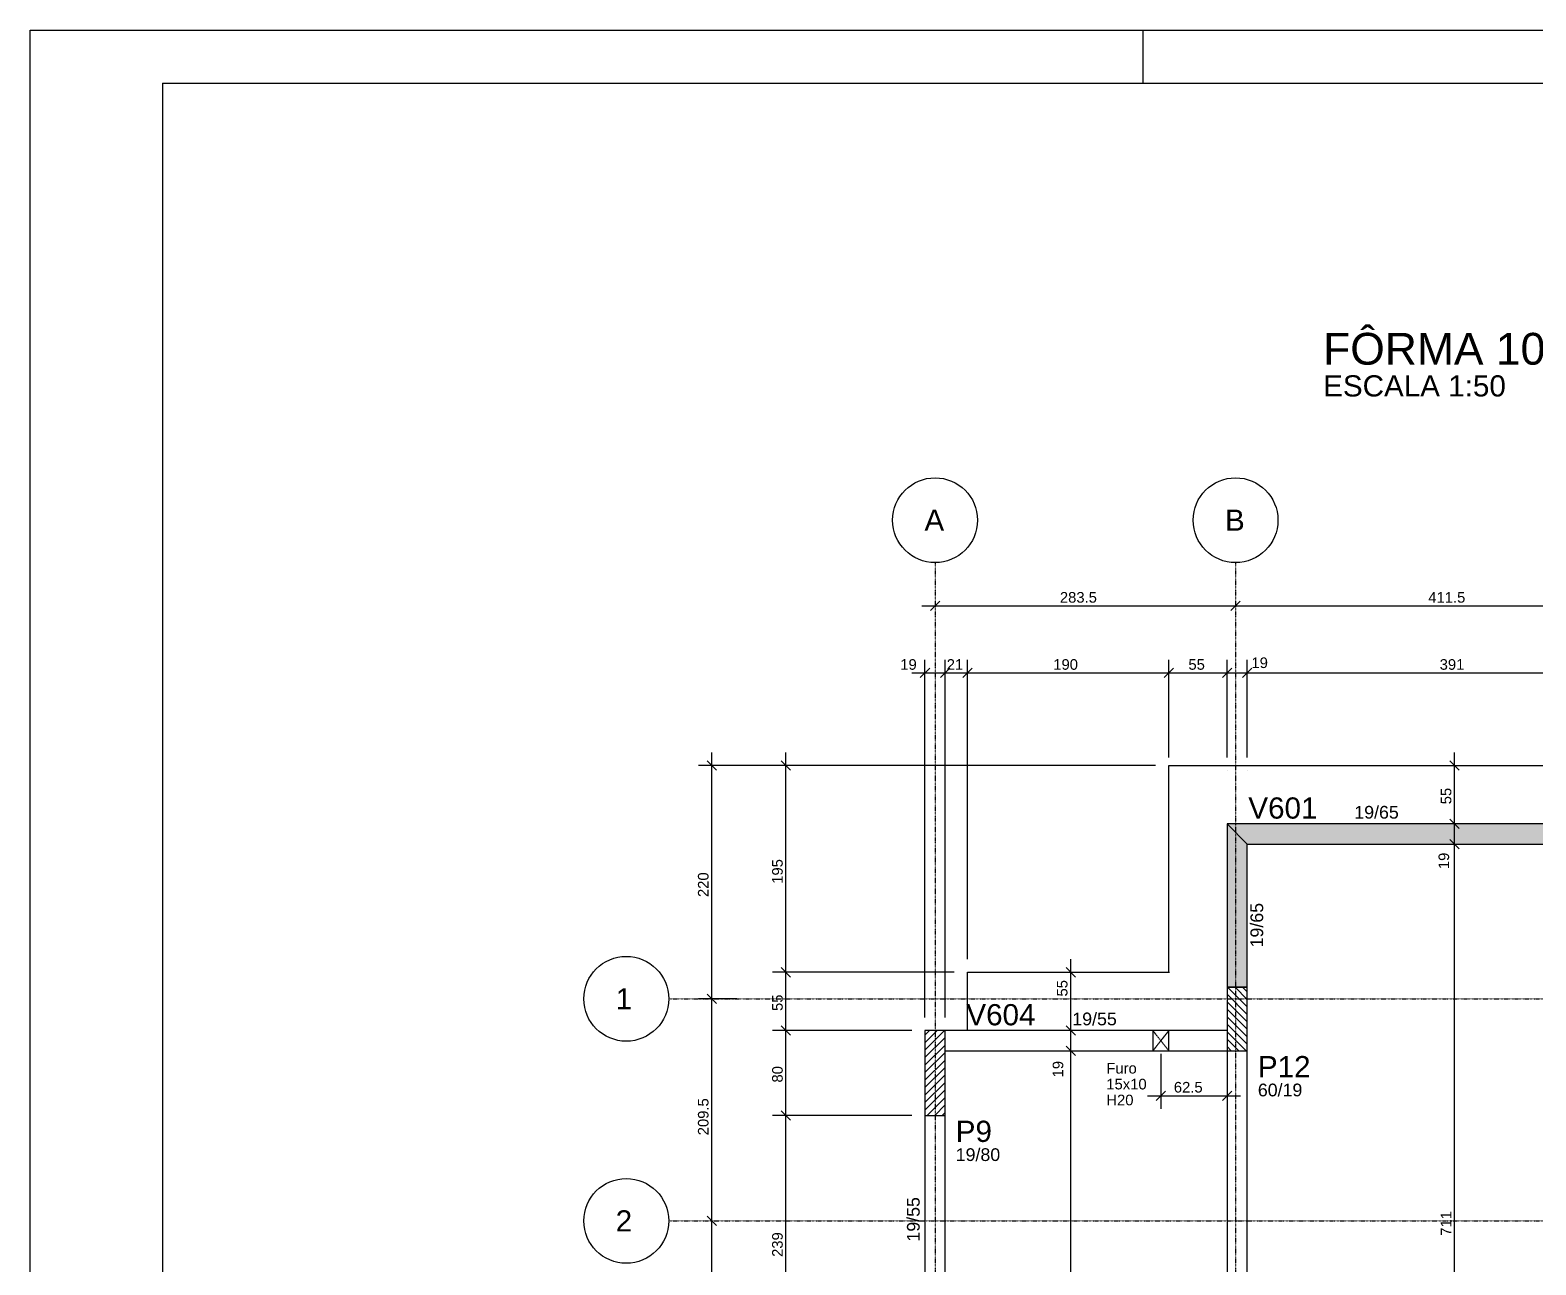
# Model space of a CAD drawing. Extents: x 37185 to 43130, y -8131 to -3926.
# Drawn here: x 37185 to 38605, y -5091 to -3926 of the extents above; entities that cross this region are included whole.
import ezdxf

# ---------------------------------------------------------------- set-up
doc = ezdxf.new("R2010")
doc.units = 0
doc.header["$MEASUREMENT"] = 0
doc.linetypes.add('ESTILO_TQS_0001', pattern=[1, 0.7, -0.3])
doc.linetypes.add('ESTILO_TQS_0004', pattern=[1.12, 0.5, -0.2, 0.01, -0.2, 0.01, -0.2])
for name, color, linetype in [('20', 7, 'CONTINUOUS'), ('21', 5, 'CONTINUOUS'), ('32', 7, 'CONTINUOUS'), ('35', 7, 'CONTINUOUS'), ('37', 4, 'CONTINUOUS'), ('39', 74, 'CONTINUOUS'), ('42', 3, 'CONTINUOUS'), ('43', 3, 'CONTINUOUS'), ('45', 2, 'CONTINUOUS'), ('46', 2, 'CONTINUOUS'), ('50', 5, 'CONTINUOUS'), ('51', 5, 'CONTINUOUS'), ('53', 242, 'CONTINUOUS'), ('54', 242, 'CONTINUOUS'), ('56', 51, 'CONTINUOUS'), ('70', 160, 'CONTINUOUS'), ('75', 9, 'CONTINUOUS'), ('80', 6, 'CONTINUOUS'), ('82', 252, 'CONTINUOUS')]:
    doc.layers.add(name, color=color, linetype=linetype)
doc.styles.add('TQS_ARIAL', font='arial.ttf')

msp = doc.modelspace()

# ---------------------------------------------------------------- linework, layer by layer
at = {"layer": '20', "linetype": 'Continuous'}
for p, q in [((37184.54, -8131.33), (37184.54, -3926.33)), ((37184.54, -3926.33), (43129.54, -3926.33)), ((38234.54, -3976.33), (38234.54, -3926.33))]:
    msp.add_line(p, q, dxfattribs=at)
at = {"layer": '21', "linetype": 'Continuous'}
for q in [(43079.54, -3976.33), (37309.54, -8081.33)]:
    msp.add_line((37309.54, -3976.33), q, dxfattribs=at)
at = {"layer": '37', "linetype": 'Continuous'}
for points in [[(38313.69, -4675.18), (38313.69, -4829.18)], [(38742.69, -4675.18), (38313.69, -4675.18)], [(38332.69, -4829.18), (38332.69, -4694.18)], [(38332.69, -4694.18), (38723.69, -4694.18)], [(38313.69, -4870.18), (38047.69, -4870.18)], [(38047.69, -4889.18), (38313.69, -4889.18)], [(38313.69, -4889.18), (38313.69, -5310.68)], [(38332.69, -5317.68), (38332.69, -4889.18)], [(38028.69, -4950.18), (38028.69, -5189.18)], [(38047.69, -5189.18), (38047.69, -4950.18)]]:
    msp.add_lwpolyline(points, dxfattribs=at)
at = {"layer": '39', "linetype": 'Continuous'}
for p, q in [((38314.13, -4829.18), (38332.69, -4847.74)), ((38321.2, -4829.18), (38332.69, -4840.67)), ((38328.27, -4829.18), (38332.69, -4833.6)), ((38313.69, -4835.82), (38332.69, -4854.82)), ((38313.69, -4842.89), (38332.69, -4861.89)), ((38313.69, -4849.96), (38332.69, -4868.96)), ((38313.69, -4857.03), (38332.69, -4876.03)), ((38028.69, -4888.62), (38047.13, -4870.18)), ((38028.69, -4881.55), (38040.06, -4870.18)), ((38028.69, -4874.48), (38032.99, -4870.18)), ((38313.69, -4864.1), (38332.69, -4883.1)), ((38313.69, -4871.17), (38331.7, -4889.18)), ((38028.69, -4895.69), (38047.69, -4876.69)), ((38028.69, -4902.76), (38047.69, -4883.76)), ((38313.69, -4878.24), (38324.63, -4889.18)), ((38313.69, -4885.31), (38317.56, -4889.18)), ((38028.69, -4909.83), (38047.69, -4890.83)), ((38028.69, -4916.9), (38047.69, -4897.9)), ((38028.69, -4923.97), (38047.69, -4904.97)), ((38028.69, -4931.04), (38047.69, -4912.04)), ((38028.69, -4938.12), (38047.69, -4919.12)), ((38028.69, -4945.19), (38047.69, -4926.19)), ((38030.77, -4950.18), (38047.69, -4933.26)), ((38037.84, -4950.18), (38047.69, -4940.33)), ((38044.92, -4950.18), (38047.69, -4947.4))]:
    msp.add_line(p, q, dxfattribs=at)
for points in [[(38332.69, -4889.18), (38332.69, -4829.18), (38313.69, -4829.18), (38313.69, -4889.18), (38332.69, -4889.18)], [(38028.69, -4950.18), (38047.69, -4950.18), (38047.69, -4870.18), (38028.69, -4870.18), (38028.69, -4950.18)]]:
    msp.add_lwpolyline(points, dxfattribs=at)
at = {"layer": '50', "linetype": 'Continuous'}
for centre in [(38038.19, -4388.65), (38321.69, -4388.65), (37746.92, -4840.18), (37746.92, -5049.68)]:
    msp.add_circle(centre, 40, dxfattribs=at)
at = {"layer": '53', "linetype": 'ESTILO_TQS_0001'}
msp.add_lwpolyline([(38251.2, -4879.68), (38243.7, -4889.18), (38258.7, -4889.18), (38251.2, -4879.68), (38258.7, -4889.18), (38258.7, -4870.18), (38251.2, -4879.68), (38258.7, -4870.18), (38243.7, -4870.18), (38251.2, -4879.68), (38243.7, -4870.18), (38243.7, -4889.18), (38251.2, -4879.68)], dxfattribs=at)
at = {"layer": '56', "linetype": 'Continuous'}
for points in [[(38332.69, -4694.18), (38313.69, -4675.18), (38313.69, -4829.08), (38332.69, -4829.08), (38332.69, -4694.18)], [(38332.69, -4694.18), (38723.69, -4694.18), (38742.69, -4675.18), (38313.69, -4675.18), (38332.69, -4694.18)]]:
    msp.add_lwpolyline(points, dxfattribs=at)
for points in [[(38332.69, -4694.18), (38313.69, -4675.18), (38313.69, -4829.08)], [(38332.69, -4694.18), (38742.69, -4675.18), (38313.69, -4675.18)], [(38332.69, -4694.18), (38313.69, -4675.18), (38332.69, -4694.18)], [(38332.69, -4694.18), (38723.69, -4694.18), (38742.69, -4675.18)], [(38332.69, -4694.18), (38313.69, -4829.08), (38332.69, -4829.08)], [(38332.69, -4694.18), (38332.69, -4829.08), (38332.69, -4694.18)]]:
    msp.add_solid(points, dxfattribs=at)
at = {"layer": '70', "linetype": 'ESTILO_TQS_0004'}
for p, q in [((38038.19, -4428.65), (38038.19, -6344.57)), ((38321.69, -4428.65), (38321.69, -6344.57)), ((37786.92, -4840.18), (40085.57, -4840.18)), ((37786.92, -5049.68), (40085.57, -5049.68))]:
    msp.add_line(p, q, dxfattribs=at)
at = {"layer": '75', "linetype": 'Continuous'}
for p, q in [((38025.69, -4469.46), (38334.19, -4469.46)), ((38033.77, -4473.87), (38042.61, -4465.04)), ((38038.19, -4469.46), (38038.19, -4469.46)), ((38309.19, -4469.46), (38745.69, -4469.46)), ((38317.27, -4473.87), (38326.11, -4465.04)), ((38317.27, -4473.87), (38326.11, -4465.04)), ((38321.69, -4469.46), (38321.69, -4469.46)), ((38321.69, -4469.46), (38321.69, -4469.46)), ((38024.27, -4537.18), (38033.11, -4528.34)), ((38028.69, -4857.68), (38028.69, -4520.26)), ((38043.27, -4537.18), (38052.11, -4528.34)), ((38043.27, -4537.18), (38052.11, -4528.34)), ((38047.69, -4857.68), (38047.69, -4520.26)), ((38047.69, -4857.68), (38047.69, -4520.26)), ((38064.27, -4537.18), (38073.11, -4528.34)), ((38064.27, -4537.18), (38073.11, -4528.34)), ((38068.69, -4802.68), (38068.69, -4520.26)), ((38068.69, -4802.68), (38068.69, -4520.26)), ((38254.27, -4537.18), (38263.11, -4528.34)), ((38254.27, -4537.18), (38263.11, -4528.34)), ((38258.69, -4612.68), (38258.69, -4520.26)), ((38258.69, -4607.68), (38258.69, -4520.26)), ((38309.27, -4537.18), (38318.11, -4528.34)), ((38309.27, -4537.18), (38318.11, -4528.34)), ((38313.69, -4612.68), (38313.69, -4520.26)), ((38313.69, -4612.68), (38313.69, -4520.26)), ((38328.27, -4537.18), (38337.11, -4528.34)), ((38328.27, -4537.18), (38337.11, -4528.34)), ((38332.69, -4612.68), (38332.69, -4520.26)), ((38332.69, -4612.68), (38332.69, -4520.26)), ((38016.19, -4532.76), (38060.19, -4532.76)), ((38035.19, -4532.76), (38081.19, -4532.76)), ((38056.19, -4532.76), (38271.19, -4532.76)), ((38246.19, -4532.76), (38326.19, -4532.76)), ((38301.19, -4532.76), (38345.19, -4532.76)), ((38320.19, -4532.76), (38736.19, -4532.76)), ((37831.92, -4624.6), (37823.08, -4615.76)), ((37827.5, -4852.68), (37827.5, -4607.68)), ((37901.91, -4624.6), (37893.07, -4615.76)), ((37897.49, -4827.68), (37897.49, -4607.68)), ((38532.61, -4624.6), (38523.77, -4615.76)), ((38528.19, -4687.68), (38528.19, -4607.68)), ((38246.19, -4620.18), (37815, -4620.18)), ((38246.19, -4620.18), (37884.99, -4620.18)), ((38258.69, -4620.18), (38258.69, -4620.18)), ((38258.69, -4620.18), (38258.69, -4620.18)), ((38258.69, -4620.18), (38258.69, -4620.18)), ((38258.69, -4625.18), (38258.69, -4625.18)), ((38313.69, -4625.18), (38313.69, -4625.18)), ((38313.69, -4625.18), (38313.69, -4625.18)), ((38332.69, -4625.18), (38332.69, -4625.18)), ((38332.69, -4625.18), (38332.69, -4625.18)), ((38528.19, -4620.18), (38528.19, -4620.18)), ((38532.61, -4679.6), (38523.77, -4670.76)), ((38532.61, -4679.6), (38523.77, -4670.76)), ((38528.19, -4706.68), (38528.19, -4662.68)), ((38528.19, -4675.18), (38528.19, -4675.18)), ((38528.19, -4675.18), (38528.19, -4675.18)), ((38528.19, -5417.68), (38528.19, -4681.68)), ((38532.61, -4698.6), (38523.77, -4689.76)), ((38532.61, -4698.6), (38523.77, -4689.76)), ((38528.19, -4694.18), (38528.19, -4694.18)), ((38528.19, -4694.18), (38528.19, -4694.18)), ((38056.19, -4815.18), (37884.99, -4815.18)), ((38056.19, -4815.18), (37884.99, -4815.18)), ((37901.91, -4819.6), (37893.07, -4810.76)), ((37901.91, -4819.6), (37893.07, -4810.76)), ((37897.49, -4882.68), (37897.49, -4802.68)), ((38068.69, -4815.18), (38068.69, -4815.18)), ((38068.69, -4815.18), (38068.69, -4815.18)), ((38068.69, -4815.18), (38068.69, -4815.18)), ((38068.69, -4815.18), (38068.69, -4815.18)), ((38170.61, -4819.6), (38161.77, -4810.76)), ((38166.19, -4882.68), (38166.19, -4802.68)), ((38166.19, -4815.18), (38166.19, -4815.18)), ((37827.5, -5062.18), (37827.5, -4827.68)), ((37851.31, -4840.18), (37815, -4840.18)), ((37831.92, -4844.6), (37823.08, -4835.76)), ((37831.92, -4844.6), (37823.08, -4835.76)), ((37827.5, -4840.18), (37827.5, -4840.18)), ((37863.81, -4840.18), (37863.81, -4840.18)), ((37897.49, -4962.68), (37897.49, -4857.68)), ((38166.19, -4901.68), (38166.19, -4857.68)), ((38016.19, -4870.18), (37884.99, -4870.18)), ((38016.19, -4870.18), (37884.99, -4870.18)), ((37901.91, -4874.6), (37893.07, -4865.76)), ((37901.91, -4874.6), (37893.07, -4865.76)), ((38028.69, -4870.18), (38028.69, -4870.18)), ((38028.69, -4870.18), (38028.69, -4870.18)), ((38028.69, -4870.18), (38028.69, -4870.18)), ((38047.69, -4870.18), (38047.69, -4870.18)), ((38047.69, -4870.18), (38047.69, -4870.18)), ((38170.61, -4874.6), (38161.77, -4865.76)), ((38170.61, -4874.6), (38161.77, -4865.76)), ((38166.19, -4870.18), (38166.19, -4870.18)), ((38166.19, -4870.18), (38166.19, -4870.18)), ((38170.61, -4893.6), (38161.77, -4884.76)), ((38170.61, -4893.6), (38161.77, -4884.76)), ((38166.19, -5417.68), (38166.19, -4876.68)), ((38251.2, -4879.68), (38251.2, -4879.68)), ((38166.19, -4889.18), (38166.19, -4889.18)), ((38166.19, -4889.18), (38166.19, -4889.18)), ((38251.2, -4892.18), (38251.2, -4944.08)), ((38313.69, -4912.39), (38313.69, -4912.39)), ((38246.78, -4936), (38255.62, -4927.17)), ((38309.27, -4936), (38318.11, -4927.17)), ((38313.69, -4924.89), (38313.69, -4944.08)), ((37897.49, -5201.68), (37897.49, -4937.68)), ((38238.7, -4931.58), (38326.19, -4931.58)), ((38016.19, -4950.18), (37884.99, -4950.18)), ((38016.19, -4950.18), (37884.99, -4950.18)), ((37901.91, -4954.6), (37893.07, -4945.76)), ((37901.91, -4954.6), (37893.07, -4945.76)), ((38028.69, -4950.18), (38028.69, -4950.18)), ((38028.69, -4950.18), (38028.69, -4950.18)), ((37827.5, -5427.18), (37827.5, -5037.18)), ((37831.92, -5054.1), (37823.08, -5045.26)), ((37831.92, -5054.1), (37823.08, -5045.26)), ((37827.5, -5049.68), (37827.5, -5049.68)), ((37827.5, -5049.68), (37827.5, -5049.68))]:
    msp.add_line(p, q, dxfattribs=at)
at = {"layer": '80', "linetype": 'Continuous'}
for p, q in [((38258.69, -4815.68), (38258.69, -4620.18)), ((38258.69, -4620.18), (38792.69, -4620.18)), ((38068.69, -4870.18), (38068.69, -4815.18)), ((38068.69, -4815.18), (38259.19, -4815.18))]:
    msp.add_line(p, q, dxfattribs=at)
at = {"layer": '82', "linetype": 'Continuous'}
for p, q in [((38323.19, -4859.18), (38323.19, -4859.18)), ((38038.19, -4910.18), (38038.19, -4910.18))]:
    msp.add_line(p, q, dxfattribs=at)

# ---------------------------------------------------------------- texts
at = {"layer": '32', "linetype": 'Continuous', "style": 'TQS_ARIAL'}
msp.add_text('FÔRMA 10° PAVIMENTO - NÍVEL 726,91m', height=30, dxfattribs=at).set_placement((38404.25, -4241.95))
at = {"layer": '35', "linetype": 'Continuous', "style": 'TQS_ARIAL'}
msp.add_text('ESCALA 1:50', height=20, dxfattribs=at).set_placement((38404.25, -4271.95))
at = {"layer": '42', "linetype": 'Continuous', "style": 'TQS_ARIAL'}
for s, p in [('V601', (38333.69, -4670.18)), ('V604', (38067.69, -4865.18))]:
    msp.add_text(s, height=20, dxfattribs=at).set_placement(p)
at = {"layer": '43', "linetype": 'Continuous', "style": 'TQS_ARIAL'}
for s, p in [('P12', (38342.69, -4914.18)), ('P9', (38057.69, -4975.18))]:
    msp.add_text(s, height=20, dxfattribs=at).set_placement(p)
at = {"layer": '45', "linetype": 'Continuous', "style": 'TQS_ARIAL'}
for s, p in [('19/65', (38433.69, -4670.18)), ('19/55', (38167.69, -4865.18))]:
    msp.add_text(s, height=12, dxfattribs=at).set_placement(p)
for s, p in [('19/65', (38347.69, -4791.68)), ('19/55', (38023.69, -5069.18))]:
    msp.add_text(s, height=12, rotation=90, dxfattribs=at).set_placement(p)
at = {"layer": '46', "linetype": 'Continuous', "style": 'TQS_ARIAL'}
for s, p in [('60/19', (38342.69, -4932.18)), ('19/80', (38057.69, -4993.18))]:
    msp.add_text(s, height=12, dxfattribs=at).set_placement(p)
at = {"layer": '51', "linetype": 'Continuous', "style": 'TQS_ARIAL'}
for s, p in [('A', (38028.19, -4398.65)), ('B', (38311.69, -4398.65)), ('1', (37736.92, -4850.18)), ('2', (37736.92, -5059.68))]:
    msp.add_text(s, height=20, dxfattribs=at).set_placement(p)
at = {"layer": '54', "linetype": 'Continuous', "style": 'TQS_ARIAL'}
for s, p in [('Furo', (38199.74, -4910.65)), ('15x10', (38199.74, -4925.65)), ('H20', (38199.74, -4940.65))]:
    msp.add_text(s, height=10, dxfattribs=at).set_placement(p)
at = {"layer": '75', "linetype": 'Continuous', "style": 'TQS_ARIAL'}
for s, p in [('283.5', (38155.94, -4466.46)), ('411.5', (38503.44, -4466.46)), ('19', (38005.36, -4529.76)), ('21', (38049.19, -4529.76)), ('190', (38149.69, -4529.76)), ('55', (38277.19, -4529.76)), ('19', (38336.64, -4528.14)), ('391', (38514.19, -4529.76)), ('62.5', (38263.45, -4928.58))]:
    msp.add_text(s, height=10, dxfattribs=at).set_placement(p)
for s, p in [('55', (38525.19, -4656.68)), ('195', (37894.49, -4731.68)), ('19', (38523.11, -4717.86)), ('220', (37824.5, -4744.18)), ('55', (38163.11, -4838)), ('55', (37894.49, -4851.68)), ('19', (38159.12, -4914.35)), ('80', (37894.49, -4919.18)), ('209.5', (37824.5, -4968.93)), ('711', (38525.19, -5063.68)), ('239', (37894.49, -5083.68))]:
    msp.add_text(s, height=10, rotation=90, dxfattribs=at).set_placement(p)

doc.saveas('drawing.dxf')
